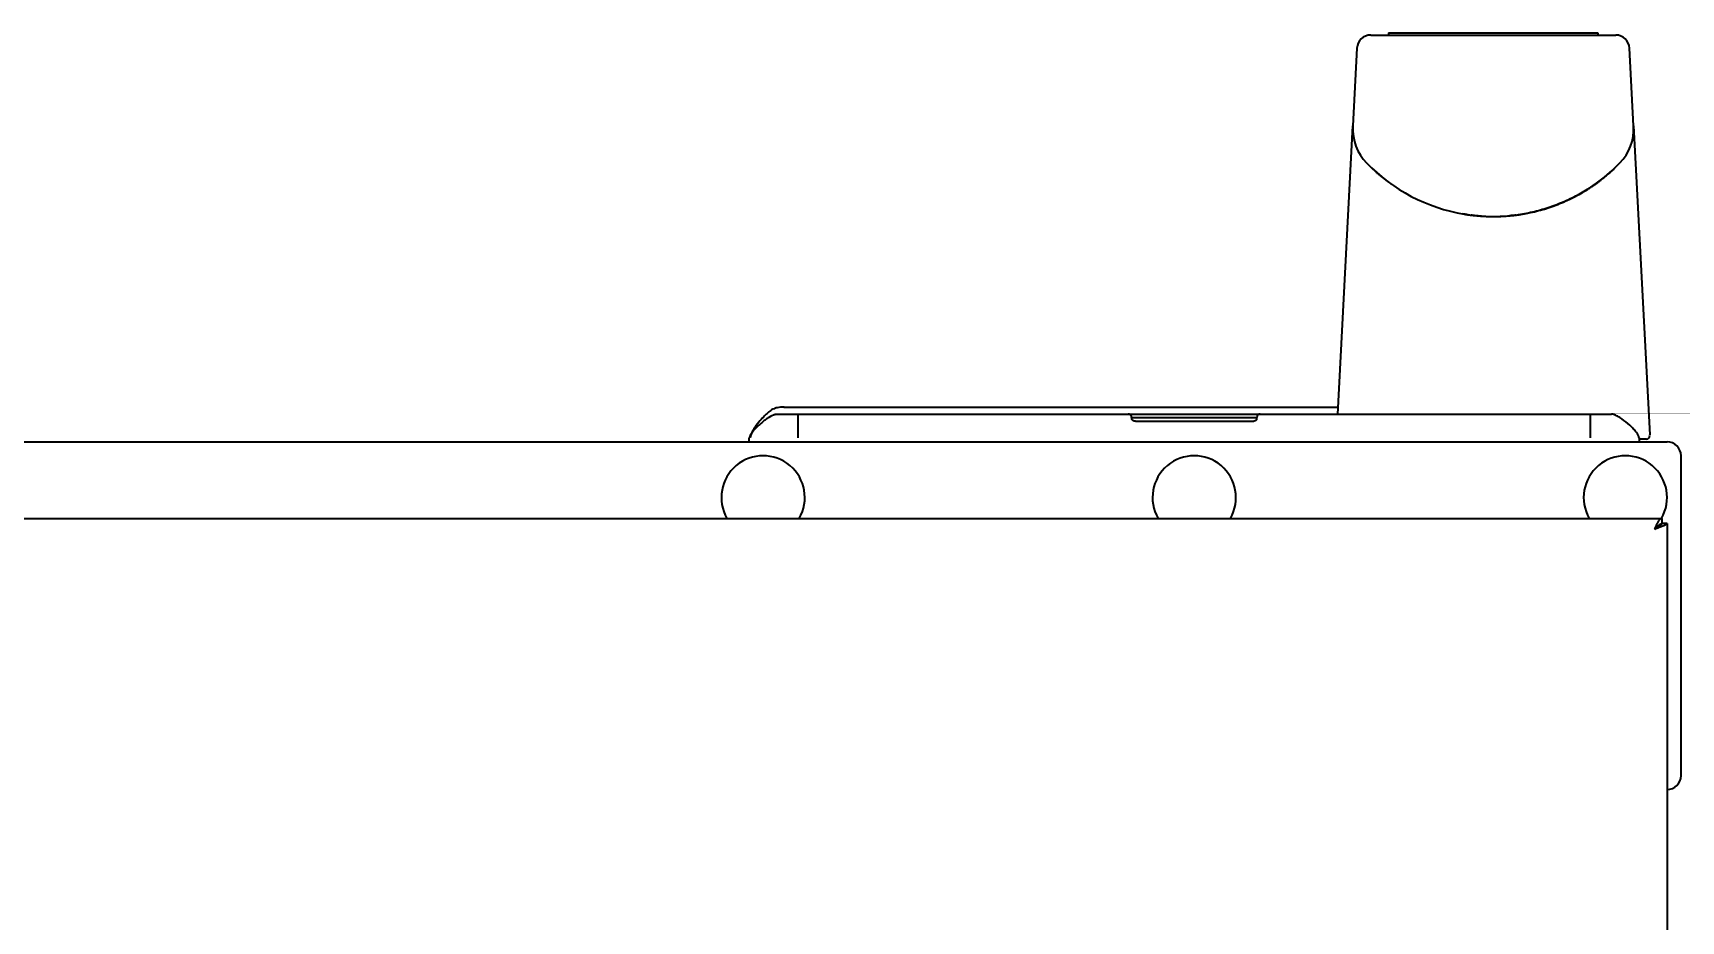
# Model space of a CAD drawing. Extents: x 6569 to 10251, y -294 to 3100.
# Drawn here: x 8832.6 to 9069.6, y 2972.2 to 3099.9 of the extents above; entities that cross this region are included whole.
import ezdxf

# ---------------------------------------------------------------- set-up
doc = ezdxf.new("R2010")
doc.units = 0
doc.header["$LTSCALE"] = 5
doc.layers.add('1', color=7, linetype='CONTINUOUS', true_color=0xffffff)

msp = doc.modelspace()

# ---------------------------------------------------------------- linework, layer by layer
at = {"layer": '1', "color": 7, "linetype": 'Continuous', "lineweight": 35}
for p, q in [((9022.96, 3097.73), (9022.38, 3086.58)), ((9024.96, 3099.63), (9029.97, 3099.63)), ((9027.51, 3099.93), (9029.51, 3099.93)), ((9027.51, 3099.93), (9027.51, 3099.63)), ((9029.51, 3099.93), (9055.61, 3099.93)), ((9029.97, 3099.63), (9055.16, 3099.63)), ((9055.16, 3099.63), (9060.17, 3099.63)), ((9055.61, 3099.93), (9057.61, 3099.93)), ((9057.61, 3099.93), (9057.61, 3099.63)), ((9062.75, 3086.58), (9062.16, 3097.73)), ((9020.21, 3045.13), (9022.38, 3086.58)), ((9062.75, 3086.58), (9065.08, 3042.15)), ((8942.55, 3046.13), (9020.26, 3046.13)), ((8939.57, 3045.13), (8942.57, 3045.13)), ((8942.57, 3045.13), (8990.06, 3045.13)), ((8990.07, 3045.13), (9009.06, 3045.13)), ((8990.57, 3044.63), (9008.56, 3044.63)), ((9007.81, 3044.06), (8991.31, 3044.06)), ((9009.06, 3045.13), (9056.56, 3045.13)), ((9056.56, 3045.13), (9059.55, 3045.13)), ((8538.56, 3041.13), (9067.56, 3041.13)), ((8935.56, 3041.13), (8935.57, 3041.7)), ((8935.61, 3041.7), (8935.57, 3041.7)), ((9063.52, 3041.7), (9063.55, 3041.7)), ((9063.55, 3041.7), (9063.52, 3041.7)), ((9063.55, 3041.7), (9063.56, 3041.13)), ((9064.58, 3041.53), (9063.58, 3041.53)), ((9069.56, 2993.13), (9069.56, 3039.13)), ((8539.32, 3030.13), (9066.8, 3030.13)), ((9066.8, 3030.13), (9066.8, 3029.37)), ((9067.56, 3029.33), (9067.56, 2965.89))]:
    msp.add_line(p, q, dxfattribs=at)
for centre, radius, start, end in [((9024.96, 3097.63), 2, 90, 177), ((9060.17, 3097.63), 2, 3, 90), ((9029.37, 3086.21), 7, 177, 180.4098), ((9029.37, 3086.11), 7, 177, 224.1229), ((9055.76, 3086.11), 7, 315.8771, 3), ((9055.76, 3086.21), 7, 358.8701, 3), ((9042.56, 3098.91), 25.38, 224.1229, 260.5127), ((9042.56, 3098.91), 25.38, 279.4873, 315.8771), ((8990.06, 3044.63), 0.5, 0, 90), ((9009.06, 3044.63), 0.5, 90, 180), ((9064.58, 3042.03), 0.5, 270, 3), ((9064.58, 3042.13), 0.5, 354.7024, 3), ((9067.56, 3039.13), 2, 0, 90), ((8937.56, 3033.13), 6, 329.9728, 210.0272), ((8999.56, 3033.13), 6, 329.9728, 210.0272), ((9061.56, 3033.13), 6, 329.9728, 210.0272), ((9067.56, 2993.13), 2, 270, 0)]:
    msp.add_arc(centre, radius, start, end, dxfattribs=at)
for points, degree, knots in [([(9028.03, 3078.11), (9028.01, 3078.11), (9028, 3078.12), (9027.92, 3078.18), (9027.82, 3078.25), (9027.72, 3078.32), (9027.65, 3078.37), (9027.62, 3078.39), (9027.46, 3078.51), (9027.33, 3078.61), (9027.08, 3078.8), (9026.96, 3078.89), (9026.73, 3079.07), (9026.62, 3079.16), (9026.4, 3079.34), (9026.3, 3079.43), (9026.17, 3079.53), (9026.15, 3079.55), (9026.1, 3079.59), (9026.08, 3079.61), (9026.01, 3079.67), (9025.96, 3079.71), (9025.83, 3079.83), (9025.75, 3079.9), (9025.6, 3080.03), (9025.53, 3080.1), (9025.44, 3080.18), (9025.41, 3080.21), (9025.37, 3080.24), (9025.35, 3080.26), (9025.33, 3080.28), (9025.32, 3080.29), (9025.31, 3080.29), (9025.26, 3080.34), (9025.22, 3080.38), (9025.17, 3080.43), (9025.15, 3080.44), (9025.14, 3080.46), (9025.14, 3080.46), (9025.14, 3080.46), (9025.14, 3080.46), (9025.14, 3080.46)], 3, [0, 0, 0, 0, 0.007534, 0.007534, 0.050336, 0.071737, 0.071737, 0.093138, 0.093138, 0.178743, 0.178743, 0.264347, 0.264347, 0.349952, 0.349952, 0.435557, 0.435557, 0.456958, 0.456958, 0.478359, 0.478359, 0.521161, 0.521161, 0.606766, 0.606766, 0.692371, 0.692371, 0.735173, 0.735173, 0.756574, 0.767275, 0.767275, 0.777975, 0.777975, 0.86358, 0.86358, 0.949184, 0.949184, 0.991987, 0.991987, 1, 1, 1, 1]), ([(9025.16, 3080.44), (9025.16, 3080.44), (9025.16, 3080.44), (9025.17, 3080.43), (9025.22, 3080.38), (9025.25, 3080.35)], 3, [0, 0, 0, 0, 0.035881, 0.57585, 1, 1, 1, 1]), ([(9047.11, 3073.94), (9047.38, 3073.99), (9047.65, 3074.04), (9048.3, 3074.18), (9048.68, 3074.27), (9049.44, 3074.48), (9049.82, 3074.58), (9050.38, 3074.76), (9050.56, 3074.82), (9050.84, 3074.92), (9050.93, 3074.95), (9051.12, 3075.01), (9051.21, 3075.05), (9051.66, 3075.21), (9052.02, 3075.35), (9052.73, 3075.65), (9053.07, 3075.8), (9053.75, 3076.12), (9054.08, 3076.29), (9054.74, 3076.63), (9055.06, 3076.81), (9055.45, 3077.04), (9055.52, 3077.09), (9055.68, 3077.18), (9055.76, 3077.23), (9055.99, 3077.37), (9056.14, 3077.46), (9056.43, 3077.65), (9056.58, 3077.75), (9056.79, 3077.89), (9056.86, 3077.94), (9057, 3078.04), (9057.07, 3078.08), (9057.28, 3078.23), (9057.41, 3078.32), (9057.67, 3078.51), (9057.8, 3078.61), (9058.05, 3078.8), (9058.16, 3078.89), (9058.4, 3079.07), (9058.51, 3079.16), (9058.67, 3079.3), (9058.73, 3079.34), (9058.83, 3079.43), (9058.88, 3079.47), (9059.03, 3079.59), (9059.12, 3079.67), (9059.3, 3079.83), (9059.38, 3079.9), (9059.53, 3080.03), (9059.6, 3080.1), (9059.68, 3080.17), (9059.69, 3080.18), (9059.72, 3080.21), (9059.76, 3080.24), (9059.8, 3080.28), (9059.87, 3080.34), (9059.9, 3080.38), (9059.96, 3080.43), (9059.98, 3080.44), (9059.99, 3080.45), (9059.99, 3080.45), (9059.99, 3080.46), (9059.99, 3080.46), (9059.99, 3080.46), (9059.99, 3080.46), (9059.99, 3080.46), (9059.97, 3080.44), (9059.95, 3080.42), (9059.91, 3080.38), (9059.88, 3080.36), (9059.85, 3080.33), (9059.83, 3080.31), (9059.82, 3080.3), (9059.78, 3080.26), (9059.76, 3080.24), (9059.71, 3080.2), (9059.7, 3080.19), (9059.67, 3080.16), (9059.65, 3080.15), (9059.58, 3080.07), (9059.51, 3080.01), (9059.35, 3079.87), (9059.27, 3079.8), (9059.09, 3079.65), (9059, 3079.57), (9058.8, 3079.4), (9058.7, 3079.32), (9058.56, 3079.2), (9058.53, 3079.18), (9058.48, 3079.14), (9058.39, 3079.07), (9058.31, 3079), (9058.13, 3078.86), (9058.01, 3078.77), (9057.76, 3078.58), (9057.63, 3078.49), (9057.24, 3078.2), (9056.97, 3078.01), (9056.55, 3077.73), (9056.4, 3077.63), (9056.18, 3077.49), (9056.1, 3077.44), (9055.95, 3077.35), (9055.88, 3077.3), (9055.5, 3077.07), (9055.19, 3076.89), (9054.55, 3076.53), (9054.22, 3076.36), (9053.56, 3076.03), (9053.22, 3075.87), (9052.53, 3075.56), (9052.18, 3075.42), (9051.73, 3075.24), (9051.64, 3075.21), (9051.46, 3075.14), (9051.37, 3075.1), (9051.1, 3075), (9050.91, 3074.94), (9050.36, 3074.75), (9049.99, 3074.64), (9049.24, 3074.42), (9048.87, 3074.32), (9048.1, 3074.14), (9047.72, 3074.05), (9046.95, 3073.91), (9046.56, 3073.84), (9046.16, 3073.79)], 3, [0, 0, 0, 0, 0.021926, 0.021926, 0.053477, 0.053477, 0.085028, 0.085028, 0.100803, 0.100803, 0.108691, 0.108691, 0.116579, 0.116579, 0.148129, 0.148129, 0.17968, 0.17968, 0.211231, 0.211231, 0.242782, 0.242782, 0.250669, 0.250669, 0.258557, 0.258557, 0.274332, 0.274332, 0.290108, 0.290108, 0.297995, 0.297995, 0.305883, 0.305883, 0.321659, 0.321659, 0.337434, 0.337434, 0.353209, 0.353209, 0.368985, 0.368985, 0.376872, 0.376872, 0.38476, 0.38476, 0.400535, 0.400535, 0.416311, 0.416311, 0.432086, 0.432086, 0.43603, 0.43603, 0.439974, 0.447862, 0.447862, 0.463637, 0.463637, 0.479412, 0.479412, 0.481384, 0.481384, 0.483356, 0.483356, 0.4873, 0.495188, 0.495188, 0.510963, 0.510963, 0.518851, 0.522795, 0.522795, 0.526738, 0.526738, 0.534626, 0.534626, 0.53857, 0.53857, 0.542514, 0.542514, 0.558289, 0.558289, 0.574065, 0.574065, 0.58984, 0.58984, 0.605615, 0.605615, 0.609559, 0.609559, 0.613503, 0.621391, 0.621391, 0.637166, 0.637166, 0.652942, 0.652942, 0.684492, 0.684492, 0.700268, 0.700268, 0.708155, 0.708155, 0.716043, 0.716043, 0.747594, 0.747594, 0.779145, 0.779145, 0.810695, 0.810695, 0.842246, 0.842246, 0.850134, 0.850134, 0.858022, 0.858022, 0.873797, 0.873797, 0.905348, 0.905348, 0.936898, 0.936898, 0.968449, 0.968449, 1, 1, 1, 1]), ([(9059.99, 3080.46), (9059.99, 3080.46), (9059.98, 3080.45), (9059.96, 3080.43), (9059.95, 3080.41), (9059.92, 3080.39), (9059.91, 3080.38), (9059.89, 3080.37), (9059.88, 3080.36), (9059.86, 3080.34), (9059.85, 3080.33), (9059.84, 3080.31), (9059.83, 3080.31), (9059.83, 3080.31)], 3, [0, 0, 0, 0, 0.385017, 0.385017, 0.616564, 0.616564, 0.732338, 0.732338, 0.848112, 0.848112, 0.963885, 0.963885, 1, 1, 1, 1]), ([(9038.38, 3073.88), (9038.55, 3073.85), (9038.72, 3073.82), (9039.07, 3073.77), (9039.24, 3073.75), (9039.75, 3073.69), (9040.1, 3073.65), (9040.8, 3073.6), (9041.14, 3073.58), (9041.85, 3073.55), (9042.2, 3073.54), (9042.73, 3073.54), (9042.9, 3073.55), (9043.17, 3073.55), (9043.26, 3073.55), (9043.43, 3073.56), (9043.52, 3073.56), (9043.96, 3073.58), (9044.32, 3073.6), (9044.84, 3073.64), (9045.02, 3073.65), (9045.37, 3073.69), (9045.54, 3073.71), (9045.89, 3073.75), (9046.06, 3073.77), (9046.41, 3073.82), (9046.58, 3073.85), (9046.75, 3073.88)], 3, [0, 0, 0, 0, 0.0625, 0.0625, 0.125, 0.125, 0.25, 0.25, 0.375, 0.375, 0.5, 0.5, 0.5625, 0.5625, 0.59375, 0.59375, 0.625, 0.625, 0.75, 0.75, 0.8125, 0.8125, 0.875, 0.875, 0.9375, 0.9375, 1, 1, 1, 1]), ([(9040.89, 3073.58), (9040.55, 3073.61), (9040.21, 3073.64), (9039.7, 3073.69), (9039.53, 3073.71), (9039.36, 3073.73)], 3, [0, 0, 0, 0, 0.660931, 0.660931, 1, 1, 1, 1]), ([(9045.81, 3073.74), (9045.59, 3073.71), (9045.37, 3073.68), (9045.07, 3073.65), (9044.99, 3073.64), (9044.91, 3073.64)], 3, [0, 0, 0, 0, 0.736841, 0.736841, 1, 1, 1, 1]), ([(8940.61, 3046.13), (8940.24, 3046.14), (8939.64, 3046.08), (8939.13, 3045.91), (8938.81, 3045.75), (8938.61, 3045.61), (8938.41, 3045.44), (8938.04, 3045.14), (8937.55, 3044.65), (8936.9, 3043.92), (8936.32, 3043.17), (8935.97, 3042.52), (8935.76, 3042.09), (8935.72, 3041.86), (8935.71, 3041.73)], 3, [0, 0, 0, 0, 0.163503, 0.278819, 0.316582, 0.33184, 0.376781, 0.421584, 0.524572, 0.655469, 0.814176, 0.903557, 0.95107, 1, 1, 1, 1]), ([(8940.52, 3046.13), (8940.91, 3046.13), (8941.96, 3046.13), (8942.55, 3046.13)], 2, [0, 0, 0, 0.479692, 1, 1, 1]), ([(8939.26, 3045.07), (8938.97, 3044.96), (8938.52, 3044.74), (8937.95, 3044.35), (8937.45, 3043.97), (8936.88, 3043.48), (8936.29, 3042.88), (8935.86, 3042.34), (8935.65, 3041.94), (8935.62, 3041.77), (8935.61, 3041.7)], 3, [0, 0, 0, 0, 0.196069, 0.303922, 0.410906, 0.560765, 0.741148, 0.902177, 0.959928, 1, 1, 1, 1]), ([(8990.56, 3044.63), (8990.56, 3044.63), (8990.56, 3044.63), (8990.56, 3044.63), (8990.56, 3044.63), (8990.56, 3044.62), (8990.56, 3044.62), (8990.56, 3044.61), (8990.56, 3044.6), (8990.56, 3044.58), (8990.56, 3044.56), (8990.56, 3044.54), (8990.56, 3044.53), (8990.56, 3044.49), (8990.56, 3044.46), (8990.56, 3044.4), (8990.56, 3044.37), (8990.56, 3044.34)], 3, [0, 0, 0, 0, 0.013866, 0.013866, 0.029519, 0.060825, 0.123436, 0.123436, 0.24866, 0.24866, 0.373883, 0.373883, 0.499107, 0.499107, 0.749553, 0.749553, 1, 1, 1, 1]), ([(8991.31, 3044.06), (8991.27, 3044.06), (8991.14, 3044.06), (8990.93, 3044.11), (8990.73, 3044.19), (8990.6, 3044.3), (8990.57, 3044.35), (8990.56, 3044.36), (8990.56, 3044.36)], 3, [0, 0, 0, 0, 0.090677, 0.276514, 0.468478, 0.672064, 0.894722, 1, 1, 1, 1]), ([(9008.56, 3044.36), (9008.56, 3044.36), (9008.56, 3044.34), (9008.49, 3044.26), (9008.32, 3044.15), (9008.08, 3044.07), (9007.91, 3044.06), (9007.81, 3044.06)], 3, [0, 0, 0, 0, 0.182532, 0.407054, 0.605861, 0.811192, 1, 1, 1, 1]), ([(9008.56, 3044.34), (9008.56, 3044.37), (9008.56, 3044.4), (9008.56, 3044.46), (9008.56, 3044.49), (9008.56, 3044.53), (9008.56, 3044.54), (9008.56, 3044.56), (9008.56, 3044.58), (9008.56, 3044.6), (9008.56, 3044.61), (9008.56, 3044.62), (9008.56, 3044.62), (9008.56, 3044.63), (9008.56, 3044.63), (9008.56, 3044.63), (9008.56, 3044.63), (9008.56, 3044.63)], 3, [0, 0, 0, 0, 0.250217, 0.250217, 0.500434, 0.500434, 0.625542, 0.625542, 0.75065, 0.75065, 0.875759, 0.875759, 0.938313, 0.96959, 0.985229, 0.985229, 1, 1, 1, 1]), ([(9063.52, 3041.7), (9063.51, 3041.77), (9063.45, 3042.12), (9063.07, 3042.59), (9062.61, 3043.11), (9061.97, 3043.73), (9061.26, 3044.31), (9060.47, 3044.82), (9060.06, 3045), (9059.87, 3045.07)], 3, [0, 0, 0, 0, 0.035403, 0.207191, 0.33685, 0.444586, 0.727808, 0.878963, 1, 1, 1, 1]), ([(9067.55, 3029.38), (9067.54, 3029.35), (9067.51, 3029.33), (9067.45, 3029.27), (9067.4, 3029.24), (9067.3, 3029.18), (9067.24, 3029.14), (9067.11, 3029.08), (9067.03, 3029.05), (9066.87, 3028.98), (9066.78, 3028.95), (9066.6, 3028.88), (9066.5, 3028.84), (9066.3, 3028.76), (9066.19, 3028.72), (9065.98, 3028.64), (9065.87, 3028.6), (9065.76, 3028.56)], 3, [0, 0, 0, 0, 0.125, 0.125, 0.25, 0.25, 0.375, 0.375, 0.5, 0.5, 0.625, 0.625, 0.75, 0.75, 0.875, 0.875, 1, 1, 1, 1]), ([(9066.76, 3029.37), (9066.75, 3029.34), (9066.73, 3029.29), (9066.69, 3029.21), (9066.63, 3029.14), (9066.56, 3029.06), (9066.47, 3028.98), (9066.38, 3028.9), (9066.29, 3028.83), (9066.24, 3028.79), (9066.23, 3028.78)], 3, [0, 0, 0, 0, 0.135932, 0.272461, 0.408991, 0.54552, 0.682049, 0.818579, 0.955108, 1, 1, 1, 1]), ([(9066.49, 3029.13), (9066.5, 3029.13), (9066.51, 3029.13), (9066.54, 3029.14), (9066.55, 3029.15), (9066.56, 3029.16), (9066.57, 3029.17), (9066.58, 3029.18), (9066.59, 3029.18), (9066.6, 3029.19), (9066.6, 3029.2), (9066.62, 3029.21), (9066.62, 3029.22), (9066.63, 3029.23), (9066.63, 3029.23), (9066.63, 3029.23)], 3, [0, 0, 0, 0, 0.249608, 0.249608, 0.499217, 0.499217, 0.624021, 0.624021, 0.748825, 0.748825, 0.873629, 0.873629, 0.998434, 0.998434, 1, 1, 1, 1])]:
    msp.add_open_spline(points, degree=degree, knots=knots, dxfattribs=at)
for points in [[(9038.97, 3073.79), (9038.68, 3073.83), (9038.39, 3073.87), (9038.1, 3073.92)], [(9041.56, 3073.53), (9041.59, 3073.53), (9041.64, 3073.52), (9041.71, 3073.52), (9041.78, 3073.52), (9041.85, 3073.52), (9041.92, 3073.52), (9041.99, 3073.52), (9042.04, 3073.53), (9042.06, 3073.53)], [(9043.06, 3073.53), (9043.09, 3073.53), (9043.14, 3073.52), (9043.22, 3073.52), (9043.29, 3073.52), (9043.36, 3073.52), (9043.43, 3073.52), (9043.5, 3073.52), (9043.54, 3073.53), (9043.56, 3073.53)], [(9043.56, 3073.53), (9043.59, 3073.54), (9043.62, 3073.55), (9043.65, 3073.56)], [(9066.8, 3030.13), (9066.77, 3030.13), (9066.71, 3030.12), (9066.62, 3030.07), (9066.52, 3029.99), (9066.43, 3029.89), (9066.33, 3029.76), (9066.24, 3029.6), (9066.14, 3029.42), (9066.05, 3029.23), (9065.95, 3029.02), (9065.86, 3028.79), (9065.8, 3028.64), (9065.76, 3028.56)], [(9066.8, 3029.33), (9066.77, 3029.33), (9066.71, 3029.32), (9066.62, 3029.29), (9066.52, 3029.25), (9066.43, 3029.19), (9066.33, 3029.12), (9066.24, 3029.03), (9066.14, 3028.94), (9066.05, 3028.83), (9065.95, 3028.71), (9065.86, 3028.58), (9065.8, 3028.5), (9065.76, 3028.46)], [(9067.55, 3029.38), (9067.3, 3029.38), (9067.05, 3029.37), (9066.8, 3029.37)], [(9067.55, 3029.38), (9067.56, 3029.36), (9067.56, 3029.34), (9067.56, 3029.33)]]:
    msp.add_open_spline(points, degree=3, dxfattribs=at)
for points, weights, degree in [([(8939.26, 3045.07), (8939.38, 3045.11), (8939.49, 3045.13), (8939.57, 3045.13)], [0.841029972809, 0.886759814304, 0.939749823368, 1], 3), ([(8942.57, 3045.13), (8942.57, 3045.13), (8942.57, 3042.84), (8942.57, 3041.7)], [1, 0.5, 0.5, 1], 3), ([(9056.56, 3041.7), (9056.56, 3042.84), (9056.56, 3045.13), (9056.56, 3045.13)], [1, 0.500352336682, 0.500000248282, 0.9989437348], 3), ([(9059.87, 3045.07), (9059.69, 3045.13), (9059.55, 3045.13)], [0.840585559449, 0.909331821633, 1], 2)]:
    msp.add_rational_spline(points, weights, degree=degree, dxfattribs=at)

doc.saveas('drawing.dxf')
